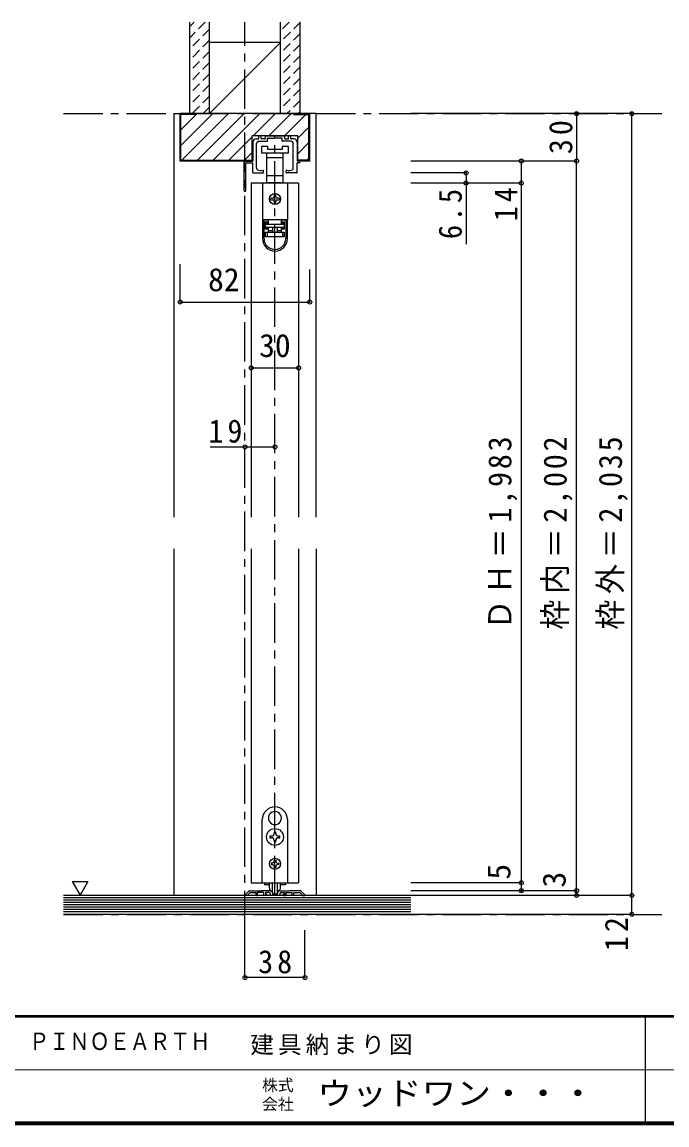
# Model space of a CAD drawing. Units: millimetres, scale not verified. Extents: x -973 to 977, y -718 to 696.
# Drawn here: x 81 to 489, y -701 to -2 of the extents above; entities that cross this region are included whole.
import ezdxf
from ezdxf.enums import TextEntityAlignment as Align

# ---------------------------------------------------------------- set-up
doc = ezdxf.new("R2010")
doc.units = ezdxf.units.MM
doc.header["$LTSCALE"] = 5
doc.header["$PDMODE"] = 32
doc.header["$PDSIZE"] = 2.5
doc.linetypes.add('CHAIN1', pattern=[8, 5, -1, 1, -1])
doc.linetypes.add('DASHED1', pattern=[1.8, 1.2, -0.6])
for name, color, linetype in [('0-1_通り芯', 4, 'CHAIN1'), ('0-2_柱', 3, 'Continuous'), ('0-3_仕上げ', 2, 'Continuous'), ('0-4_枠', 3, 'Continuous'), ('0-6_扉', 6, 'Continuous'), ('0-7_金物', 7, 'Continuous'), ('0-A_文字', 7, 'Continuous'), ('0-B_寸法', 7, 'Continuous'), ('0-C_ハッチ', 4, 'DASHED1'), ('F-0_補助線', 7, 'Continuous'), ('F-1_枠', 6, 'Continuous'), ('F-A_文字', 7, 'Continuous')]:
    doc.layers.add(name, color=color, linetype=linetype)
doc.styles.add('ＭＳ ゴシック', font='')
doc.styles.get('ＭＳ ゴシック').set_extended_font_data('MS Gothic')

# ---------------------------------------------------------------- blocks, each defined once
blk = doc.blocks.new('03')
at = {"layer": '0-B_寸法'}
for p, q in [((-11.079, 7.476), (-9.529, 7.476)), ((-9.229, 7.776), (-9.229, 9.176)), ((-8.029, 9.476), (-8.929, 9.476)), ((-7.729, 7.776), (-7.729, 9.176)), ((-5.529, 7.476), (-7.429, 7.476)), ((-5.229, 9.176), (-5.229, 7.776)), ((-4.929, 9.476), (6.771, 9.476)), ((-3.729, 6.276), (-3.729, 7.676)), ((-3.429, 7.976), (0.621, 7.976)), ((0.921, 8.276), (0.621, 7.976)), ((0.921, 8.276), (1.221, 7.976)), ((5.271, 7.976), (1.221, 7.976)), ((5.571, 6.276), (5.571, 7.676)), ((7.071, 9.176), (7.071, 7.776)), ((7.371, 7.476), (9.271, 7.476)), ((9.571, 7.776), (9.571, 9.176)), ((9.871, 9.476), (10.771, 9.476)), ((11.071, 7.776), (11.071, 9.176)), ((12.921, 7.476), (11.371, 7.476)), ((-13.079, 5.476), (-13.079, -6.524)), ((-10.679, -11.096), (-10.679, 4.476)), ((-9.229, 5.976), (-4.029, 5.976)), ((11.071, 5.976), (5.871, 5.976)), ((12.521, -11.096), (12.521, 4.476)), ((14.921, 5.476), (14.921, -6.524)), ((-18.179, -6.524), (-13.079, -6.524)), ((16.321, -6.524), (14.921, -6.524)), ((-18.679, -25.124), (-18.679, -7.024)), ((-17.479, -25.124), (-17.479, -8.224)), ((-16.979, -7.724), (-13.079, -7.724)), ((-13.079, -13.724), (-13.079, -7.724)), ((-6.229, -13.724), (-6.229, -12.649)), ((8.071, -13.724), (8.071, -12.649)), ((16.321, -7.724), (14.921, -7.724)), ((14.921, -13.724), (14.921, -7.724)), ((-12.779, -14.024), (-6.529, -14.024)), ((14.621, -14.024), (8.371, -14.024))]:
    blk.add_line(p, q, dxfattribs=at)
for centre, radius, start, end in [((-11.079, 5.476), 2, 90, 180), ((-9.529, 7.776), 0.3, 270, 0), ((-8.929, 9.176), 0.3, 90, 180), ((-8.029, 9.176), 0.3, 0, 90), ((-7.429, 7.776), 0.3, 180, 270), ((-5.529, 7.776), 0.3, 270, 0), ((-4.929, 9.176), 0.3, 90, 180), ((-3.429, 7.676), 0.3, 90, 180), ((5.271, 7.676), 0.3, 0, 90), ((6.771, 9.176), 0.3, 0, 90), ((7.371, 7.776), 0.3, 180, 270), ((9.271, 7.776), 0.3, 270, 0), ((9.871, 9.176), 0.3, 90, 180), ((10.771, 9.176), 0.3, 0, 90), ((11.371, 7.776), 0.3, 180, 270), ((12.921, 5.476), 2, 0, 90), ((-9.229, 4.476), 1.5, 90, 180), ((-4.029, 6.276), 0.3, 270, 0), ((5.871, 6.276), 0.3, 180, 270), ((11.071, 4.476), 1.5, 0, 90), ((-18.179, -7.024), 0.5, 90, 180), ((16.321, -7.124), 0.6, 0, 90), ((-16.979, -8.224), 0.5, 90, 180), ((-12.779, -13.724), 0.3, 180, 270), ((-9.679, -11.096), 1, 180, 243.25632), ((-7.879, -7.524), 5, 243.25632, 284.75682), ((-6.529, -12.649), 0.3, 0, 104.75682), ((-6.529, -13.724), 0.3, 270, 0), ((8.371, -12.649), 0.3, 75.24318, 180), ((8.371, -13.724), 0.3, 180, 270), ((9.721, -7.524), 5, 255.24318, 296.74368), ((11.521, -11.096), 1, 296.74368, 0), ((14.621, -13.724), 0.3, 270, 0), ((16.321, -7.124), 0.6, 270, 0), ((-18.079, -25.124), 0.6, 180, 0)]:
    blk.add_arc(centre, radius, start, end, dxfattribs=at)

msp = doc.modelspace()

# ---------------------------------------------------------------- linework, layer by layer
at = {"layer": '0-1_通り芯'}
for p, q in [((221.653, -577.5), (221.653, -2.5)), ((106.653, -60.5), (485.653, -60.5)), ((240.653, -555.5), (240.653, -74.5)), ((106.653, -567.5), (485.653, -567.5))]:
    msp.add_line(p, q, dxfattribs=at)
at = {"layer": '0-2_柱', "color": 7}
msp.add_line((244.153, -15.5), (199.153, -60.5), dxfattribs=at)
at = {"layer": '0-2_柱'}
for p, q in [((244.153, -15.5), (199.153, -15.5)), ((244.153, -60.5), (199.153, -60.5))]:
    msp.add_line(p, q, dxfattribs=at)
at = {"layer": '0-3_仕上げ'}
for p, q in [((186.653, -60.5), (186.653, -2.5)), ((199.153, -60.5), (199.153, -2.5)), ((244.153, -60.5), (244.153, -2.5)), ((256.653, -60.5), (256.653, -2.5)), ((326.653, -555.5), (106.653, -555.5)), ((326.653, -567.5), (106.653, -567.5))]:
    msp.add_line(p, q, dxfattribs=at)
at = {"layer": '0-3_仕上げ', "color": 7}
for p, q in [((326.653, -557), (106.653, -557)), ((326.653, -558.5), (106.653, -558.5)), ((326.653, -560), (106.653, -560)), ((326.653, -561.5), (106.653, -561.5)), ((326.653, -563), (106.653, -563)), ((326.653, -564.5), (106.653, -564.5)), ((326.653, -566), (106.653, -566))]:
    msp.add_line(p, q, dxfattribs=at)
at = {"layer": '0-4_枠', "color": 4}
for p, q in [((176.653, -60.5), (180.653, -60.5)), ((176.653, -60.5), (176.653, -316)), ((266.653, -60.5), (262.653, -60.5)), ((266.653, -316), (266.653, -60.5)), ((176.653, -336), (176.653, -555.5)), ((266.653, -336), (266.653, -555.5))]:
    msp.add_line(p, q, dxfattribs=at)
at = {"layer": '0-4_枠'}
for p, q in [((262.653, -60.5), (180.653, -60.5)), ((180.653, -90.5), (180.653, -60.5)), ((190.653, -61), (181.153, -61)), ((181.153, -90), (181.153, -61)), ((190.653, -61), (190.653, -60.5)), ((252.653, -61), (252.653, -60.5)), ((252.653, -61), (262.153, -61)), ((262.153, -90), (262.153, -61)), ((262.653, -90.5), (262.653, -60.5)), ((226.253, -90.5), (226.253, -74.5)), ((226.253, -90.5), (180.653, -90.5)), ((181.153, -90), (226.253, -90)), ((262.153, -90), (255.053, -90)), ((262.653, -90.5), (255.053, -90.5))]:
    msp.add_line(p, q, dxfattribs=at)
msp.add_lwpolyline([(255.053, -90.5), (255.053, -74.5), (226.253, -74.5)], dxfattribs=at)
at = {"layer": '0-6_扉'}
for p, q in [((255.653, -104.5), (225.653, -104.5)), ((225.653, -104.5), (225.653, -316)), ((255.653, -104.5), (255.653, -316)), ((225.653, -336), (225.653, -547.5)), ((255.653, -336), (255.653, -547.5)), ((225.653, -547.5), (255.653, -547.5))]:
    msp.add_line(p, q, dxfattribs=at)
at = {"layer": '0-7_金物'}
for p, q in [((249.153, -81.2), (245.153, -81.2)), ((235.403, -88.2), (240.653, -88.2)), ((240.653, -88.2), (245.903, -88.2)), ((245.903, -88.2), (245.903, -85.2)), ((245.903, -99.8), (245.903, -88.2)), ((248.553, -104.5), (232.753, -104.5)), ((232.753, -104.5), (232.753, -127.8)), ((240.653, -99.8), (235.403, -99.8)), ((235.403, -99.8), (235.403, -104.2)), ((235.403, -104.2), (236.653, -104.2)), ((236.653, -104.2), (236.653, -104.5)), ((244.653, -104.2), (236.653, -104.2)), ((245.903, -99.8), (240.653, -99.8)), ((244.653, -104.2), (245.903, -104.2)), ((244.653, -104.5), (244.653, -104.2)), ((245.903, -104.2), (245.903, -99.8)), ((248.553, -104.5), (248.553, -127.8)), ((239.153, -114), (238.153, -114)), ((238.153, -115), (239.153, -115)), ((240.153, -112), (240.153, -113)), ((240.153, -116), (240.153, -117)), ((241.153, -113), (241.153, -112)), ((241.153, -117), (241.153, -116)), ((243.153, -114), (242.153, -114)), ((242.153, -115), (243.153, -115)), ((248.553, -127.8), (232.753, -127.8)), ((232.753, -127.8), (232.753, -127.9)), ((233.753, -127.9), (232.753, -127.9)), ((232.753, -127.9), (232.753, -139.6)), ((236.453, -127.9), (233.753, -127.9)), ((233.753, -139.6), (233.753, -127.9)), ((234.553, -128.9), (234.553, -133.6)), ((234.553, -128.9), (236.453, -128.9)), ((234.553, -132.6), (236.453, -132.6)), ((234.753, -130), (234.753, -130.5)), ((236.653, -130), (234.753, -130)), ((234.753, -130.5), (246.553, -130.5)), ((234.753, -132.5), (234.753, -130.5)), ((246.553, -132.5), (234.753, -132.5)), ((235.753, -127.9), (235.753, -127.8)), ((236.453, -127.9), (236.453, -128.9)), ((236.453, -132.6), (236.453, -133.6)), ((236.653, -130), (236.653, -127.8)), ((236.653, -134.5), (236.653, -132.5)), ((239.153, -132.5), (239.153, -135.5)), ((242.153, -132.5), (242.153, -135.5)), ((244.653, -127.8), (244.653, -130)), ((246.553, -130), (244.653, -130)), ((247.553, -127.9), (244.853, -127.9)), ((244.853, -128.9), (244.853, -127.9)), ((244.853, -129.9), (244.853, -128.9)), ((244.853, -128.9), (246.753, -128.9)), ((246.753, -129.9), (244.853, -129.9)), ((245.553, -127.8), (245.553, -127.9)), ((246.553, -130.5), (246.553, -130)), ((246.553, -130.5), (246.553, -132.5)), ((246.753, -133.6), (246.753, -128.9)), ((247.553, -127.9), (247.553, -139.6)), ((248.553, -127.9), (247.553, -127.9)), ((248.553, -127.8), (248.553, -127.9)), ((248.553, -139.6), (248.553, -127.9)), ((236.453, -133.6), (234.553, -133.6)), ((234.753, -135.5), (235.753, -135.5)), ((235.753, -135.5), (245.553, -135.5)), ((235.753, -135.5), (235.753, -138.5)), ((245.553, -138.5), (235.753, -138.5)), ((236.453, -133.6), (236.453, -135.5)), ((242.153, -134.5), (244.653, -134.5)), ((246.753, -133.6), (244.853, -133.6)), ((244.853, -135.5), (244.853, -133.6)), ((245.553, -135.5), (246.553, -135.5)), ((246.553, -135.5), (246.553, -138.5)), ((240.554, -502.351), (240.653, -502.45)), ((240.752, -502.351), (240.653, -502.45)), ((232.653, -547.5), (232.653, -507.5)), ((237.011, -508.489), (237.146, -508.525)), ((237.109, -508.66), (237.146, -508.525)), ((244.295, -508.489), (244.16, -508.525)), ((244.197, -508.66), (244.16, -508.525)), ((248.653, -507.5), (248.653, -547.5)), ((241.153, -516.3), (241.153, -515.35)), ((237.503, -518), (237.503, -519)), ((238.453, -518), (237.503, -518)), ((237.503, -519), (238.453, -519)), ((240.153, -520.7), (240.153, -521.65)), ((240.153, -521.65), (241.153, -521.65)), ((241.153, -521.65), (241.153, -520.7)), ((238.253, -535), (238.253, -536)), ((238.853, -535), (238.253, -535)), ((238.253, -536), (238.853, -536)), ((240.153, -533.1), (240.153, -533.7)), ((240.153, -533.1), (241.153, -533.1)), ((240.153, -537.3), (240.153, -537.9)), ((241.153, -533.1), (241.153, -533.7)), ((241.153, -537.3), (241.153, -537.9)), ((242.453, -535), (243.053, -535)), ((243.053, -536), (242.453, -536)), ((243.053, -535), (243.053, -536)), ((241.153, -537.9), (240.153, -537.9)), ((232.653, -547.5), (248.653, -547.5)), ((234.053, -547.5), (234.053, -548.7)), ((237.185, -548.7), (234.053, -548.7)), ((237.153, -550.921), (237.153, -547.5)), ((239.153, -554.121), (239.153, -547.5)), ((242.153, -547.5), (242.153, -554.121)), ((247.253, -548.7), (244.121, -548.7)), ((244.153, -550.921), (244.153, -547.5)), ((247.253, -547.5), (247.253, -548.7)), ((239.453, -554.421), (241.853, -554.421))]:
    msp.add_line(p, q, dxfattribs=at)
at = {"layer": '0-7_金物', "color": 3}
for p, q in [((224.077, -552.793), (221.712, -555.159)), ((223.453, -555.5), (221.853, -555.5)), ((223.653, -554.914), (224.867, -553.7)), ((223.653, -555.3), (223.653, -554.914)), ((224.784, -552.5), (231.353, -552.5)), ((224.867, -553.7), (228.653, -553.7)), ((228.653, -555.2), (228.653, -553.7)), ((228.953, -555.5), (229.353, -555.5)), ((229.653, -555.2), (229.653, -553.7)), ((237.424, -552.5), (231.953, -552.5)), ((235.253, -555.5), (233.953, -555.5)), ((237.053, -553.7), (234.653, -553.7)), ((234.653, -553.7), (234.653, -554.7)), ((235.253, -554.7), (234.653, -554.7)), ((237.553, -554.2), (237.553, -555.2)), ((237.578, -552.524), (238.707, -552.888)), ((243.453, -555.5), (237.853, -555.5)), ((239.053, -553.364), (239.053, -554.4)), ((239.353, -554.7), (241.953, -554.7)), ((242.253, -553.364), (242.253, -554.4)), ((243.728, -552.524), (242.6, -552.888)), ((243.753, -554.2), (243.753, -555.2)), ((243.882, -552.5), (249.353, -552.5)), ((244.253, -553.7), (246.653, -553.7)), ((246.053, -554.7), (246.653, -554.7)), ((246.053, -555.5), (247.353, -555.5)), ((246.653, -553.7), (246.653, -554.7)), ((247.653, -555.2), (247.653, -553.7)), ((247.653, -553.7), (251.653, -553.7)), ((256.522, -552.5), (249.953, -552.5)), ((251.653, -555.2), (251.653, -553.7)), ((252.353, -555.5), (251.953, -555.5)), ((252.653, -553.7), (256.439, -553.7)), ((252.653, -555.2), (252.653, -553.7)), ((257.653, -554.914), (256.439, -553.7)), ((257.229, -552.793), (259.595, -555.159)), ((257.653, -555.3), (257.653, -554.914)), ((257.853, -555.5), (259.453, -555.5))]:
    msp.add_line(p, q, dxfattribs=at)
at = {"layer": '0-7_金物'}
for points in [[(232.153, -85.2), (240.653, -85.2), (249.153, -85.2), (249.153, -81.2)], [(245.153, -81.2), (245.153, -83.2), (236.153, -83.2), (236.153, -81.2), (232.153, -81.2), (232.153, -85.2)], [(235.403, -85.2), (235.403, -88.2), (235.403, -99.8)], [(236.453, -128.9), (236.453, -129.9), (234.553, -129.9)], [(244.653, -132.5), (244.653, -134.5), (244.653, -135.5)], [(244.853, -133.6), (244.853, -132.6), (246.753, -132.6)], [(235.753, -138.5), (234.753, -138.5), (234.753, -135.5)], [(236.653, -135.5), (236.653, -134.5), (239.153, -134.5)], [(246.553, -138.5), (245.553, -138.5), (245.553, -135.5)], [(241.153, -515.35), (240.153, -515.35), (240.153, -516.3)], [(242.853, -519), (243.803, -519), (243.803, -518), (242.853, -518)]]:
    msp.add_lwpolyline(points, dxfattribs=at)
at = {"layer": '0-7_金物', "color": 3}
for points in [[(233.653, -555.2), (233.653, -553.7), (229.653, -553.7)], [(231.353, -552.5), (231.653, -552.8), (231.953, -552.5)], [(249.953, -552.5), (249.653, -552.8), (249.353, -552.5)]]:
    msp.add_lwpolyline(points, dxfattribs=at)
at = {"layer": '0-7_金物'}
for centre, radius in [((240.653, -114.5), 3.5), ((240.653, -518.5), 5.35), ((240.653, -535.5), 3.5)]:
    msp.add_circle(centre, radius, dxfattribs=at)
for centre, radius, start, end in [((240.653, -112), 0.5, 90, 180), ((240.653, -112), 0.5, 0, 90), ((238.153, -114.5), 0.5, 90, 180), ((238.153, -114.5), 0.5, 180, 270), ((239.153, -113), 1, 270, 0), ((239.153, -116), 1, 0, 90), ((240.653, -117), 0.5, 180, 270), ((240.653, -117), 0.5, 270, 0), ((242.153, -113), 1, 180, 270), ((242.153, -116), 1, 90, 180), ((243.153, -114.5), 0.5, 0, 90), ((243.153, -114.5), 0.5, 270, 0), ((240.653, -139.6), 7.9, 180, 0), ((240.653, -139.6), 6.9, 180, 0), ((240.653, -507.5), 8, 0, 180), ((240.653, -506.5), 4.15, 91.3645, 208.6355), ((240.653, -506.5), 4.15, 331.3645, 88.6355), ((240.653, -506.5), 4.15, 211.3645, 328.6355), ((238.453, -516.3), 1.7, 270, 0), ((242.853, -516.3), 1.7, 180, 270), ((238.453, -520.7), 1.7, 0, 90), ((242.853, -520.7), 1.7, 90, 180), ((238.853, -533.7), 1.3, 270, 0), ((238.853, -537.3), 1.3, 0, 90), ((242.453, -533.7), 1.3, 180, 270), ((242.453, -537.3), 1.3, 90, 180), ((239.153, -550.921), 2, 180, 264.78409), ((242.153, -550.921), 2, 275.21591, 0), ((238.953, -553.112), 0.2, 0, 84.78409), ((239.453, -554.121), 0.3, 180, 270), ((241.853, -554.121), 0.3, 270, 0), ((242.353, -553.112), 0.2, 95.21591, 180)]:
    msp.add_arc(centre, radius, start, end, dxfattribs=at)
at = {"layer": '0-7_金物', "color": 3}
for centre, radius, start, end in [((221.853, -555.3), 0.2, 135, 270), ((223.453, -555.3), 0.2, 270, 0), ((224.784, -553.5), 1, 90, 135), ((228.953, -555.2), 0.3, 180, 270), ((229.353, -555.2), 0.3, 270, 0), ((233.953, -555.2), 0.3, 180, 270), ((235.253, -555.1), 0.4, 0, 90), ((235.253, -555.1), 0.4, 270, 0), ((237.053, -554.2), 0.5, 0, 90), ((237.424, -553), 0.5, 72.1213, 90), ((237.853, -555.2), 0.3, 180, 270), ((238.553, -553.364), 0.5, 0, 72.1213), ((239.353, -554.4), 0.3, 180, 270), ((241.953, -554.4), 0.3, 270, 0), ((242.753, -553.364), 0.5, 107.8787, 180), ((243.453, -555.2), 0.3, 270, 0), ((243.882, -553), 0.5, 90, 107.8787), ((244.253, -554.2), 0.5, 90, 180), ((246.053, -555.1), 0.4, 90, 180), ((246.053, -555.1), 0.4, 180, 270), ((247.353, -555.2), 0.3, 270, 0), ((251.953, -555.2), 0.3, 180, 270), ((252.353, -555.2), 0.3, 270, 0), ((256.522, -553.5), 1, 45, 90), ((257.853, -555.3), 0.2, 180, 270), ((259.453, -555.3), 0.2, 270, 45)]:
    msp.add_arc(centre, radius, start, end, dxfattribs=at)
at = {"layer": '0-A_文字'}
for p, q in [((112.218, -546.686), (122.218, -546.686)), ((112.218, -546.686), (117.218, -555.347)), ((122.218, -546.686), (117.218, -555.347))]:
    msp.add_line(p, q, dxfattribs=at)
at = {"layer": '0-B_寸法', "color": 4}
for p, q in [((466.653, -60.5), (326.653, -60.5)), ((431.653, -60.5), (431.653, -90.5)), ((466.653, -555.5), (466.653, -60.5)), ((431.653, -90.5), (326.653, -90.5)), ((396.653, -90.5), (396.653, -104.5)), ((431.653, -552.5), (431.653, -90.5)), ((361.653, -98), (326.653, -98)), ((396.653, -104.5), (326.653, -104.5)), ((361.653, -98), (361.653, -143.147)), ((396.653, -104.5), (396.653, -547.5)), ((180.653, -179.804), (180.653, -155.746)), ((262.653, -179.804), (262.653, -159.246)), ((180.653, -179.804), (262.653, -179.804)), ((225.653, -221.5), (255.653, -221.5)), ((199.653, -271.5), (240.653, -271.5)), ((396.653, -547.5), (326.653, -547.5)), ((396.653, -547.5), (396.653, -552.5)), ((431.653, -552.5), (326.653, -552.5)), ((466.653, -555.5), (326.653, -555.5)), ((431.653, -555.5), (431.653, -552.5)), ((466.653, -567.5), (466.653, -555.5)), ((466.653, -567.5), (326.653, -567.5)), ((221.653, -607.5), (221.653, -577.5)), ((259.653, -607.5), (259.653, -577.5)), ((259.653, -607.5), (221.653, -607.5))]:
    msp.add_line(p, q, dxfattribs=at)
at = {"layer": '0-B_寸法'}
for p in [(431.653, -60.5), (466.653, -60.5), (396.653, -90.5), (431.653, -90.5), (361.653, -98), (361.653, -104.5), (396.653, -104.5), (180.653, -179.804), (262.653, -179.804), (225.653, -221.5), (255.653, -221.5), (221.653, -271.5), (240.653, -271.5), (396.653, -547.5), (396.653, -552.5), (431.653, -552.5), (431.653, -555.5), (466.653, -555.5), (466.653, -567.5), (221.653, -607.5), (259.653, -607.5)]:
    msp.add_point(p, dxfattribs=at)
at = {"layer": '0-C_ハッチ'}
for p, q in [((196.55, -2.5), (186.653, -12.397)), ((189.479, -2.5), (186.653, -5.326)), ((199.153, -6.968), (186.653, -19.468)), ((256.758, -2.5), (244.153, -15.105)), ((249.687, -2.5), (244.153, -8.034)), ((256.653, -9.676), (244.153, -22.176)), ((199.153, -14.039), (186.653, -26.539)), ((256.653, -16.747), (244.153, -29.247)), ((199.153, -21.11), (186.653, -33.61)), ((256.653, -23.818), (244.153, -36.318)), ((199.153, -28.181), (186.653, -40.681)), ((256.653, -30.889), (244.153, -43.389)), ((199.153, -35.252), (186.653, -47.752)), ((256.653, -37.96), (244.153, -50.46)), ((199.153, -42.323), (186.653, -54.823)), ((256.653, -45.031), (244.153, -57.531)), ((199.153, -49.394), (188.047, -60.5)), ((256.653, -52.102), (248.255, -60.5)), ((199.153, -56.465), (195.118, -60.5)), ((256.653, -59.173), (255.326, -60.5))]:
    msp.add_line(p, q, dxfattribs=at)
at = {"layer": '0-C_ハッチ', "linetype": 'Continuous'}
for p, q in [((181.153, -70.771), (191.424, -60.5)), ((181.153, -80.671), (201.324, -60.5)), ((181.723, -90), (211.223, -60.5)), ((191.623, -90), (221.123, -60.5)), ((201.522, -90), (231.022, -60.5)), ((226.922, -74.5), (240.922, -60.5)), ((236.821, -74.5), (250.821, -60.5)), ((246.721, -74.5), (260.221, -61)), ((255.053, -76.067), (262.153, -68.967)), ((211.422, -90), (226.253, -75.169)), ((255.053, -85.967), (262.153, -78.867)), ((221.321, -90), (226.253, -85.068)), ((262.153, -88.766), (260.919, -90))]:
    msp.add_line(p, q, dxfattribs=at)
at = {"layer": 'F-1_枠'}
for p, q in [((976.653, -631.667), (-973.347, -631.667)), ((976.653, -632.5), (-973.347, -632.5)), ((474.986, -632.5), (474.986, -699.167)), ((1.653, -665.833), (974.986, -665.834)), ((976.653, -699.167), (-973.347, -699.167)), ((976.653, -700), (-973.347, -700)), ((976.653, -700.833), (-973.347, -700.833))]:
    msp.add_line(p, q, dxfattribs=at)

# ---------------------------------------------------------------- block references
at = {"layer": '0-7_金物'}
msp.add_blockref('03', (239.732, -83.976), dxfattribs=at)

# ---------------------------------------------------------------- texts
at = {"layer": '0-B_寸法', "style": 'ＭＳ ゴシック'}
for s, p in [('82', (198.308, -177.304)), ('30', (230.653, -219))]:
    msp.add_text(s, height=14.66, dxfattribs=at).set_placement(p, align=Align.BOTTOM_LEFT)
for s, p in [('5', (394.153, -545.5)), ('3', (429.153, -550.5))]:
    msp.add_text(s, height=14.66, rotation=90, dxfattribs=at).set_placement(p, align=Align.BOTTOM_LEFT)
at = {"layer": '0-B_寸法', "char_height": 14.66, "attachment_point": 7, "rotation": 90, "style": 'ＭＳ ゴシック'}
for s, insert in [('\\T1.27;\\W0.95;30', (429.153, -86.125)), ('\\T1.27;\\W0.9;6.5', (359.153, -139.929)), ('\\T1.27;\\W0.95;14', (394.153, -128.679)), ('\\T1.19;\\W0.95;ＤＨ＝1,983', (394.153, -387.25)), ('\\T1.19;\\W0.95;枠内＝2,002', (429.153, -387.25)), ('\\T1.19;\\W0.95;枠外＝2,035', (464.153, -387.25)), ('\\T1.27;\\W0.95;12', (464.153, -590.75))]:
    msp.add_mtext(s, dxfattribs=dict(at, insert=insert))
at = {"layer": '0-B_寸法', "char_height": 14.66, "attachment_point": 7, "style": 'ＭＳ ゴシック'}
for s, insert in [('\\T1.27;\\W0.95;19', (198.528, -269)), ('\\T1.27;\\W0.95;38', (230.028, -605))]:
    msp.add_mtext(s, dxfattribs=dict(at, insert=insert))
at = {"layer": 'F-0_補助線', "style": 'ＭＳ ゴシック', "width": 0.85}
msp.add_text('ＰＩＮＯＥＡＲＴＨ', height=11, dxfattribs=at).set_placement((84.986, -656.667), align=Align.BOTTOM_LEFT)
at = {"layer": 'F-0_補助線', "insert": (224.986, -656.667), "char_height": 11, "attachment_point": 7, "style": 'ＭＳ ゴシック'}
msp.add_mtext('\\T1.17;建具納まり図', dxfattribs=at)
at = {"layer": 'F-A_文字', "style": 'ＭＳ ゴシック'}
for s, p in [('株式', (232.486, -681.5)), ('会社', (232.486, -693.5))]:
    msp.add_text(s, height=7.331, dxfattribs=at).set_placement(p, align=Align.BOTTOM_LEFT)
at = {"layer": 'F-A_文字', "style": 'ＭＳ ゴシック', "width": 1.1}
msp.add_text('ウッドワン・・・', height=14.66, dxfattribs=at).set_placement((267.486, -692.5), align=Align.BOTTOM_LEFT)

doc.saveas('drawing.dxf')
